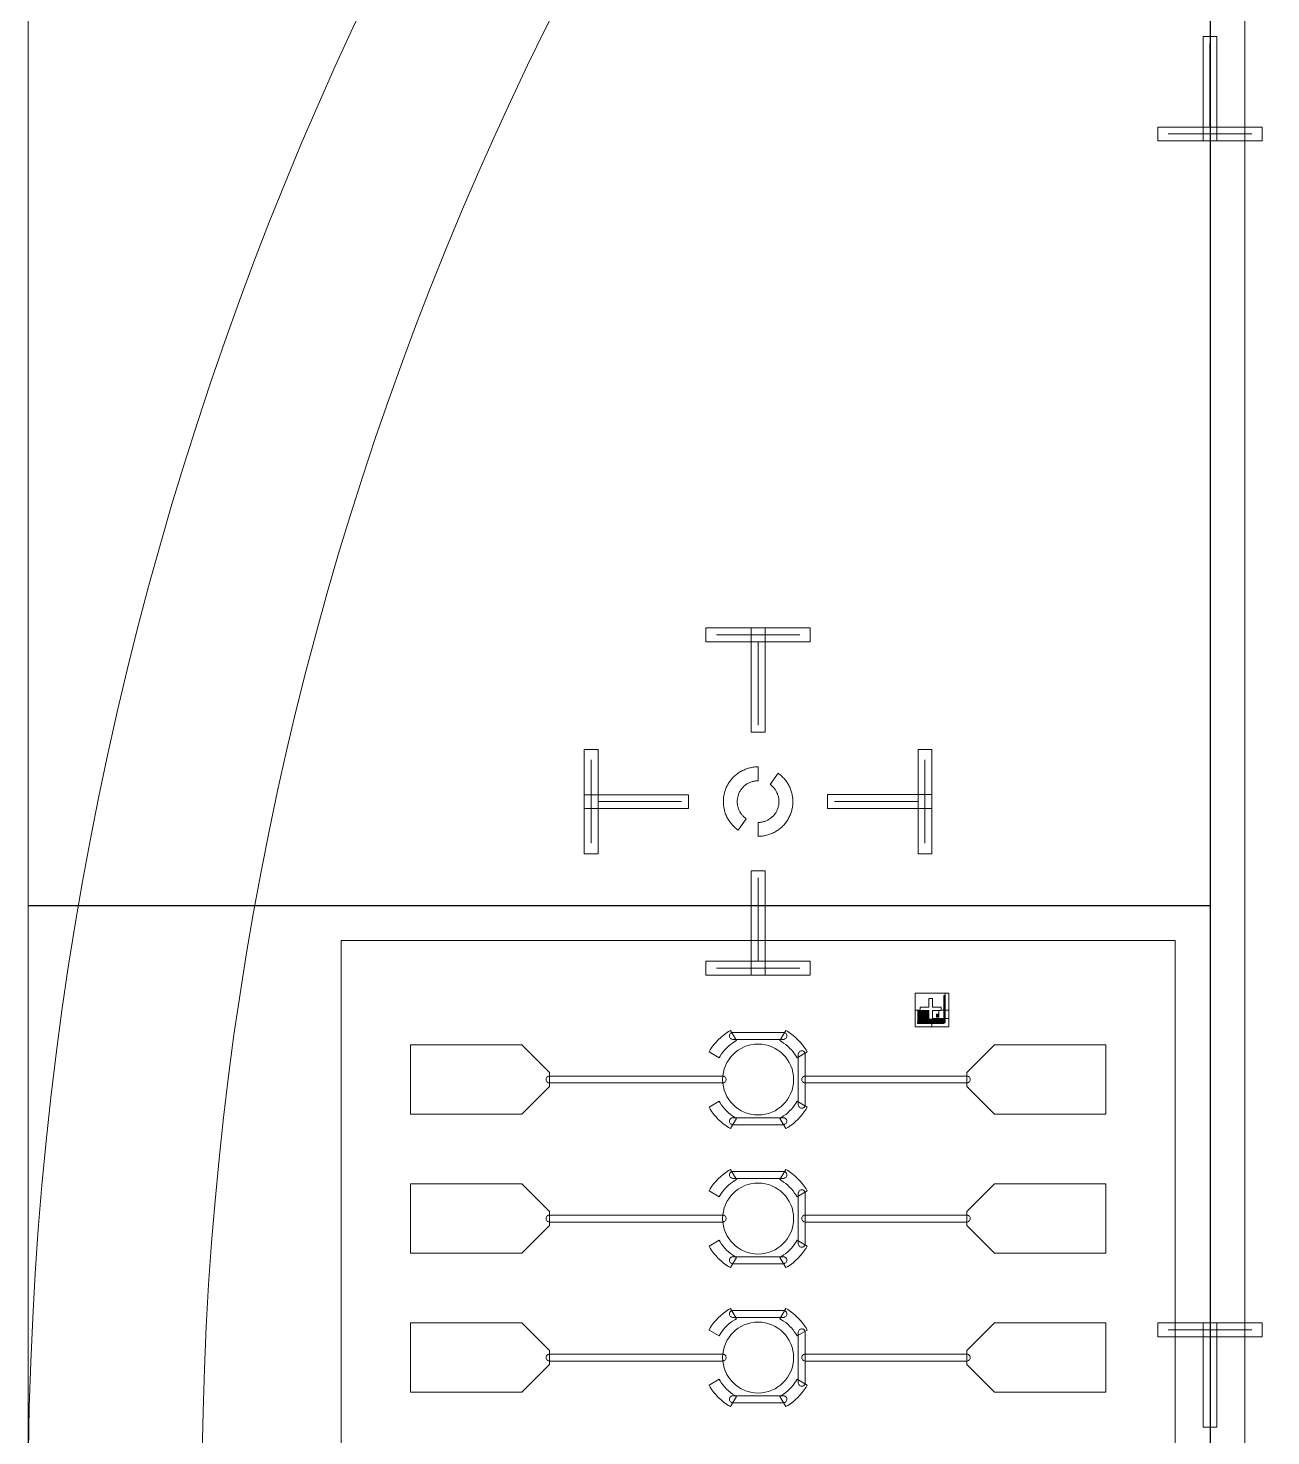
# Model space of a CAD drawing. Extents: x -17000 to 83000, y -71302 to 39000.
# Drawn here: x -17000 to 875, y -10126 to 10126 of the extents above; entities that cross this region are included whole.
import ezdxf

# ---------------------------------------------------------------- set-up
doc = ezdxf.new("R2010")
doc.units = 0
doc.layers.get('0').update_dxf_attribs({"lineweight": 25, "true_color": 0xffffff})
for name, color, linetype, lineweight, true_color in [('Alighners', 3, 'Continuous', 5, 0x00ff00), ('Boundaries', 6, 'Continuous', 5, 0xff00ff), ('Central Electrodes', 5, 'Continuous', 5, 0x0000ff), ('Connectors', 4, 'Continuous', 5, 0x00ffff), ('Dicing', 1, 'Continuous', 25, 0xff0000), ('Reference Electrodes', 30, 'Continuous', 5, 0xff7f00)]:
    doc.layers.add(name, color=color, linetype=linetype, lineweight=lineweight, true_color=true_color)

# ---------------------------------------------------------------- blocks, each defined once
blk = doc.blocks.new('T_alignment')
at = {"layer": 'Alighners'}
for points in [[(-600, 700), (600, 700)], [(0, -600), (0, 600)]]:
    blk.add_lwpolyline(points, dxfattribs=at)
blk = doc.blocks.new('BIG_photolith_alignment1')
at = {"layer": 'Alighners'}
for points in [[(-225, -17.5), (-225, 225), (210, 225), (210, 190), (190, 190), (190, 185), (210, 185), (210, 180.5), (190, 180.5), (190, 175.5), (210, 175.5), (210, 171), (190, 171), (190, 166), (210, 166), (210, 161.5), (190, 161.5), (190, 156.5), (210, 156.5), (210, 152), (190, 152), (190, 147), (210, 147), (210, 142.5), (190, 142.5), (190, 137.5), (210, 137.5), (210, 133), (190, 133), (190, 128), (210, 128), (210, 123.5), (190, 123.5), (190, 118.5), (210, 118.5), (210, 114), (190, 114), (190, 109), (210, 109), (210, 104.5), (190, 104.5), (190, 99.5), (210, 99.5), (210, 95), (190, 95), (190, 90), (210, 90), (210, 85.5), (190, 85.5), (190, 80.5), (210, 80.5), (210, 76), (190, 76), (190, 71), (210, 71), (210, 66.5), (190, 66.5), (190, 61.5), (210, 61.5), (210, 57), (190, 57), (190, 52), (210, 52), (210, 47.5), (190, 47.5), (190, 42.5), (210, 42.5), (210, 38), (190, 38), (190, 33), (210, 33), (210, 28.5), (190, 28.5), (190, 23.5), (210, 23.5), (210, 19), (190, 19), (190, 14), (210, 14), (210, 9.5), (190, 9.5), (190, 4.5), (210, 4.5), (210, 0), (185, 0), (185, -5), (210, -5), (210, -9.5), (190, -9.5), (190, -14.5), (210, -14.5), (210, 225), (260, 225), (260, -17.5), (150, -17.5), (150, 25), (25, 25), (25, 150), (-25, 150), (-25, 25), (-150, 25), (-150, -17.5)], [(-225, -260), (-225, -17.5), (-185, -17.5), (-185, -190), (-190, -190), (-190, -210), (-185, -210), (-185, -17.5), (-175.5, -17.5), (-175.5, -190), (-180.5, -190), (-180.5, -210), (-175.5, -210), (-175.5, -17.5), (-166, -17.5), (-166, -190), (-171, -190), (-171, -210), (-166, -210), (-166, -17.5), (-156.5, -17.5), (-156.5, -190), (-161.5, -190), (-161.5, -210), (-156.5, -210), (-156.5, -17.5), (-150, -17.5), (-150, -25), (-147, -25), (-147, -190), (-152, -190), (-152, -210), (-147, -210), (-147, -25), (-137.5, -25), (-137.5, -190), (-142.5, -190), (-142.5, -210), (-137.5, -210), (-137.5, -25), (-128, -25), (-128, -190), (-133, -190), (-133, -210), (-128, -210), (-128, -25), (-118.5, -25), (-118.5, -190), (-123.5, -190), (-123.5, -210), (-118.5, -210), (-118.5, -25), (-109, -25), (-109, -190), (-114, -190), (-114, -210), (-109, -210), (-109, -25), (-99.5, -25), (-99.5, -190), (-104.5, -190), (-104.5, -210), (-99.5, -210), (-99.5, -25), (-90, -25), (-90, -190), (-95, -190), (-95, -210), (-90, -210), (-90, -25), (-80.5, -25), (-80.5, -190), (-85.5, -190), (-85.5, -210), (-80.5, -210), (-80.5, -25), (-71, -25), (-71, -190), (-76, -190), (-76, -210), (-71, -210), (-71, -25), (-61.5, -25), (-61.5, -190), (-66.5, -190), (-66.5, -210), (-61.5, -210), (-61.5, -25), (-52, -25), (-52, -190), (-57, -190), (-57, -210), (-52, -210), (-52, -25), (-42.5, -25), (-42.5, -190), (-47.5, -190), (-47.5, -210), (-42.5, -210), (-42.5, -25), (-33, -25), (-33, -190), (-38, -190), (-38, -210), (-33, -210), (-33, -25), (-25, -25), (-25, -150), (-23.5, -150), (-23.5, -190), (-28.5, -190), (-28.5, -210), (-23.5, -210), (-23.5, -150), (-14, -150), (-14, -190), (-19, -190), (-19, -210), (-14, -210), (-14, -150), (-4.5, -150), (-4.5, -190), (-9.5, -190), (-9.5, -210), (-4.5, -210), (-4.5, -150), (5, -150), (5, -185), (0, -185), (0, -210), (5, -210), (5, -150), (14.5, -150), (14.5, -190), (9.5, -190), (9.5, -210), (14.5, -210), (14.5, -150), (17.5, -150), (17.5, -260)], [(17.5, -260), (17.5, -150), (24, -150), (24, -190), (19, -190), (19, -210), (24, -210), (24, -150), (25, -150), (25, -138.75), (33.5, -138.75), (33.5, -190), (28.5, -190), (28.5, -210), (33.5, -210), (33.5, -138.75), (43, -138.75), (43, -190), (38, -190), (38, -210), (43, -210), (43, -138.75), (52.5, -138.75), (52.5, -190), (47.5, -190), (47.5, -210), (52.5, -210), (52.5, -138.75), (62, -138.75), (62, -190), (57, -190), (57, -210), (62, -210), (62, -138.75), (71.5, -138.75), (71.5, -190), (66.5, -190), (66.5, -210), (71.5, -210), (71.5, -138.75), (81, -138.75), (81, -190), (76, -190), (76, -210), (81, -210), (81, -138.75), (90.5, -138.75), (90.5, -190), (85.5, -190), (85.5, -210), (90.5, -210), (90.5, -138.75), (100, -138.75), (100, -190), (95, -190), (95, -210), (100, -210), (100, -138.75), (109.5, -138.75), (109.5, -190), (104.5, -190), (104.5, -210), (109.5, -210), (109.5, -138.75), (119, -138.75), (119, -190), (114, -190), (114, -210), (119, -210), (119, -138.75), (128.5, -138.75), (128.5, -190), (123.5, -190), (123.5, -210), (128.5, -210), (128.5, -138.75), (138, -138.75), (138, -190), (133, -190), (133, -210), (138, -210), (138, -138.75), (147.5, -138.75), (147.5, -190), (142.5, -190), (142.5, -210), (147.5, -210), (147.5, -138.75), (157, -138.75), (157, -190), (152, -190), (152, -210), (157, -210), (157, -138.75), (166.5, -138.75), (166.5, -190), (161.5, -190), (161.5, -210), (166.5, -210), (166.5, -138.75), (176, -138.75), (176, -190), (171, -190), (171, -210), (176, -210), (176, -138.75), (185.5, -138.75), (185.5, -190), (180.5, -190), (180.5, -210), (185.5, -210), (185.5, -138.75), (210, -138.75), (210, -142.5), (190, -142.5), (190, -147.5), (210, -147.5), (210, -152), (190, -152), (190, -157), (210, -157), (210, -161.5), (190, -161.5), (190, -166.5), (210, -166.5), (210, -171), (190, -171), (190, -176), (210, -176), (210, -180.5), (190, -180.5), (190, -185.5), (210, -185.5), (210, -190), (190, -190), (190, -210), (195, -210), (195, -195), (210, -195), (210, -138.75), (260, -138.75), (260, -260)], [(25, -138.75), (25, -25), (117.5, -25), (117.5, -77.5), (82.5, -77.5), (82.5, -122.5), (117.5, -122.5), (117.5, -25), (150, -25), (150, -17.5), (210, -17.5), (210, -19), (190, -19), (190, -24), (210, -24), (210, -28.5), (190, -28.5), (190, -33.5), (210, -33.5), (210, -38), (190, -38), (190, -43), (210, -43), (210, -47.5), (190, -47.5), (190, -52.5), (210, -52.5), (210, -57), (190, -57), (190, -62), (210, -62), (210, -66.5), (190, -66.5), (190, -71.5), (210, -71.5), (210, -76), (190, -76), (190, -81), (210, -81), (210, -85.5), (190, -85.5), (190, -90.5), (210, -90.5), (210, -95), (190, -95), (190, -100), (210, -100), (210, -104.5), (190, -104.5), (190, -109.5), (210, -109.5), (210, -114), (190, -114), (190, -119), (210, -119), (210, -123.5), (190, -123.5), (190, -128.5), (210, -128.5), (210, -133), (190, -133), (190, -138), (210, -138), (210, -17.5), (260, -17.5), (260, -138.75)], [(92.5, -117.5), (92.5, -110), (95, -112.5), (105, -112.5), (107.5, -110), (107.5, -90), (105, -87.5), (95, -87.5), (92.5, -90), (92.5, -117.5), (87.5, -112.5), (87.5, -87.5), (92.5, -82.5), (107.5, -82.5), (112.5, -87.5), (112.5, -112.5), (107.5, -117.5)]]:
    blk.add_lwpolyline(points, close=True, dxfattribs=at)
blk = doc.blocks.new('T_alignment$1')
at = {"layer": 'Alighners'}
for points in [[(-600, 700), (600, 700)], [(0, -600), (0, 600)]]:
    blk.add_lwpolyline(points, dxfattribs=at)
blk = doc.blocks.new('Half_moon_alignment1')
at = {"layer": 'Alighners'}
for points in [[(-286.79, -409.58), (-299.5, -400.5), (-311.75, -391), (-324, -381), (-335.75, -370.75), (-347, -360), (-358, -349), (-368.75, -337.5), (-379.25, -326), (-389.25, -314), (-398.75, -301.5), (-408, -289), (-417, -276), (-425.25, -263), (-433.25, -249.5), (-441, -236), (-448, -222), (-454.75, -208), (-461, -193.5), (-466.75, -179), (-472.25, -164.5), (-477.25, -149.5), (-481.5, -134.5), (-485.5, -119.5), (-489, -104.25), (-492, -89), (-494.5, -73.5), (-496.75, -58), (-498.25, -42.5), (-499.25, -27), (-500, -11.25), (-500, 4.25), (-499.75, 20), (-498.75, 35.5), (-497.5, 51), (-495.5, 66.5), (-493.25, 82), (-490.5, 97.5), (-487.25, 112.75), (-483.5, 127.75), (-479.25, 143), (-474.5, 157.75), (-469.25, 172.5), (-463.75, 187), (-457.75, 201.5), (-451, 215.75), (-444.25, 229.75), (-436.75, 243.5), (-429, 257), (-420.75, 270.25), (-412, 283.25), (-403, 296), (-393.5, 308.5), (-383.75, 320.5), (-373.5, 332.5), (-363, 344), (-352, 355), (-340.75, 366), (-329.25, 376.5), (-317.25, 386.5), (-305, 396.25), (-292.5, 405.5), (-279.75, 414.5), (-266.5, 423), (-253.25, 431.25), (-239.75, 438.75), (-225.75, 446), (-211.75, 453), (-197.5, 459.25), (-183, 465.25), (-168.5, 470.75), (-153.75, 475.75), (-138.75, 480.5), (-123.75, 484.5), (-108.5, 488), (-93.25, 491.25), (-77.75, 494), (-62.25, 496.25), (-46.75, 497.75), (-31.25, 499), (-15.5, 499.75), (0, 500), (0, 300), (-12, 299.75), (-24, 299), (-36, 297.75), (-48, 296.25), (-59.75, 294), (-71.5, 291.25), (-83.25, 288.25), (-94.75, 284.75), (-106.25, 280.75), (-117.25, 276.25), (-128.25, 271.25), (-139, 265.75), (-149.75, 260), (-160, 253.75), (-170, 247.25), (-179.75, 240.25), (-189.25, 232.75), (-198.5, 225), (-207.5, 216.75), (-216, 208.25), (-224.25, 199.5), (-232, 190.25), (-239.5, 180.75), (-246.5, 171), (-253.25, 161), (-259.5, 150.75), (-265.25, 140.25), (-270.75, 129.5), (-275.75, 118.5), (-280.25, 107.25), (-284.25, 96), (-288, 84.5), (-291, 72.75), (-293.75, 61), (-296, 49.25), (-297.75, 37.25), (-299, 25.25), (-299.75, 13.25), (-300, 1.25), (-299.75, -10.75), (-299.25, -22.75), (-298, -34.75), (-296.25, -46.75), (-294.25, -58.75), (-291.75, -70.5), (-288.5, -82), (-285, -93.5), (-281, -105), (-276.75, -116.25), (-271.75, -127.25), (-266.5, -138), (-260.75, -148.5), (-254.5, -159), (-248, -169), (-241, -178.75), (-233.5, -188.25), (-225.75, -197.5), (-217.75, -206.5), (-209.25, -215), (-200.5, -223.25), (-191.25, -231.25), (-181.75, -238.75), (-172.07, -245.75)], [(0, -500), (0, -300), (12, -299.75), (24, -299), (36, -297.75), (48, -296.25), (59.75, -294), (71.5, -291.25), (83.25, -288.25), (94.75, -284.75), (106.25, -280.75), (117.25, -276.25), (128.25, -271.25), (139, -265.75), (149.75, -260), (160, -253.75), (170, -247.25), (179.75, -240.25), (189.25, -232.75), (198.5, -225), (207.5, -216.75), (216, -208.25), (224.25, -199.5), (232, -190.25), (239.5, -180.75), (246.5, -171), (253.25, -161), (259.5, -150.75), (265.25, -140.25), (270.75, -129.5), (275.75, -118.5), (280.25, -107.25), (284.25, -96), (288, -84.5), (291, -72.75), (293.75, -61), (296, -49.25), (297.75, -37.25), (299, -25.25), (299.75, -13.25), (300, -1.25), (299.75, 10.75), (299.25, 22.75), (298, 34.75), (296.25, 46.75), (294.25, 58.75), (291.75, 70.5), (288.5, 82), (285, 93.5), (281, 105), (276.75, 116.25), (271.75, 127.25), (266.5, 138), (260.75, 148.5), (254.5, 159), (248, 169), (241, 178.75), (233.5, 188.25), (225.75, 197.5), (217.75, 206.5), (209.25, 215), (200.5, 223.25), (191.25, 231.25), (181.75, 238.75), (172.07, 245.75), (286.79, 409.58), (299.5, 400.5), (311.75, 391), (324, 381), (335.75, 370.75), (347, 360), (358, 349), (368.75, 337.5), (379.25, 326), (389.25, 314), (398.75, 301.5), (408, 289), (417, 276), (425.25, 263), (433.25, 249.5), (441, 236), (448, 222), (454.75, 208), (461, 193.5), (466.75, 179), (472.25, 164.5), (477.25, 149.5), (481.5, 134.5), (485.5, 119.5), (489, 104.25), (492, 89), (494.5, 73.5), (496.75, 58), (498.25, 42.5), (499.25, 27), (500, 11.25), (500, -4.25), (499.75, -20), (498.75, -35.5), (497.5, -51), (495.5, -66.5), (493.25, -82), (490.5, -97.5), (487.25, -112.75), (483.5, -127.75), (479.25, -143), (474.5, -157.75), (469.25, -172.5), (463.75, -187), (457.75, -201.5), (451, -215.75), (444.25, -229.75), (436.75, -243.5), (429, -257), (420.75, -270.25), (412, -283.25), (403, -296), (393.5, -308.5), (383.75, -320.5), (373.5, -332.5), (363, -344), (352, -355), (340.75, -366), (329.25, -376.5), (317.25, -386.5), (305, -396.25), (292.5, -405.5), (279.75, -414.5), (266.5, -423), (253.25, -431.25), (239.75, -438.75), (225.75, -446), (211.75, -453), (197.5, -459.25), (183, -465.25), (168.5, -470.75), (153.75, -475.75), (138.75, -480.5), (123.75, -484.5), (108.5, -488), (93.25, -491.25), (77.75, -494), (62.25, -496.25), (46.75, -497.75), (31.25, -499), (15.5, -499.75)]]:
    blk.add_lwpolyline(points, close=True, dxfattribs=at)

msp = doc.modelspace()

# ---------------------------------------------------------------- linework, layer by layer
at = {"layer": 'Alighners'}
for points in [[(-750.727, 8503.832), (-750.727, 8703.832), (-100.727, 8703.832), (-100.727, 10003.832), (99.273, 10003.832), (99.273, 8703.832), (749.273, 8703.832), (749.273, 8503.832)], [(-6600.136, -1.916), (-6600.136, 1298.084), (-7250.136, 1298.084), (-7250.136, 1498.084), (-5750.136, 1498.084), (-5750.136, 1298.084), (-6400.136, 1298.084), (-6400.136, -1.916)], [(-9000.136, -1751.916), (-9000.136, -251.916), (-8800.136, -251.916), (-8800.136, -901.916), (-7500.136, -901.916), (-7500.136, -1101.916), (-8800.136, -1101.916), (-8800.136, -1751.916)], [(-4199.865, -1750.973), (-4199.865, -1100.973), (-5499.865, -1100.973), (-5499.865, -900.973), (-4199.865, -900.973), (-4199.865, -250.973), (-3999.865, -250.973), (-3999.865, -1750.973)], [(-7250.863, -3498.084), (-7250.863, -3298.084), (-6600.863, -3298.084), (-6600.863, -1998.084), (-6400.863, -1998.084), (-6400.863, -3298.084), (-5750.863, -3298.084), (-5750.863, -3498.084)], [(-100.136, -10001.916), (-100.136, -8701.916), (-750.136, -8701.916), (-750.136, -8501.916), (749.865, -8501.916), (749.865, -8701.916), (99.865, -8701.916), (99.865, -10001.916)]]:
    msp.add_lwpolyline(points, close=True, dxfattribs=at)
for points in [[(-100.727, 10003.832), (-100.727, 8503.832)], [(99.273, 10003.832), (-100.727, 10003.832)], [(99.273, 8503.832), (99.273, 10003.832)], [(749.273, 8703.832), (-750.727, 8703.832)], [(-750.727, 8703.832), (-750.727, 8503.832)], [(749.273, 8503.832), (749.273, 8703.832)], [(-750.727, 8503.832), (749.273, 8503.832)], [(-100.727, 8503.832), (99.273, 8503.832)], [(-7250.136, 1498.084), (-7250.136, 1298.084)], [(-5750.136, 1498.084), (-7250.136, 1498.084)], [(-6400.136, 1498.084), (-6600.136, 1498.084)], [(-6600.136, 1498.084), (-6600.136, -1.916)], [(-6400.136, -1.916), (-6400.136, 1498.084)], [(-5750.136, 1298.084), (-5750.136, 1498.084)], [(-7250.136, 1298.084), (-5750.136, 1298.084)], [(-6600.136, -1.916), (-6400.136, -1.916)], [(-9000.136, -251.916), (-9000.136, -1751.916)], [(-8800.136, -251.916), (-9000.136, -251.916)], [(-8800.136, -1751.916), (-8800.136, -251.916)], [(-3999.865, -250.973), (-4199.865, -250.973)], [(-4199.865, -250.973), (-4199.865, -1750.973)], [(-3999.865, -1750.973), (-3999.865, -250.973)], [(-9000.136, -901.916), (-9000.136, -1101.916)], [(-7500.136, -901.916), (-9000.136, -901.916)], [(-7500.136, -1101.916), (-7500.136, -901.916)], [(-5499.865, -900.973), (-5499.865, -1100.973)], [(-3999.865, -900.973), (-5499.865, -900.973)], [(-3999.865, -1100.973), (-3999.865, -900.973)], [(-9000.136, -1101.916), (-7500.136, -1101.916)], [(-5499.865, -1100.973), (-3999.865, -1100.973)], [(-9000.136, -1751.916), (-8800.136, -1751.916)], [(-4199.865, -1750.973), (-3999.865, -1750.973)], [(-6600.863, -1998.084), (-6600.863, -3498.084)], [(-6400.863, -1998.084), (-6600.863, -1998.084)], [(-6400.863, -3498.084), (-6400.863, -1998.084)], [(-7250.863, -3298.084), (-7250.863, -3498.084)], [(-5750.863, -3298.084), (-7250.863, -3298.084)], [(-5750.863, -3498.084), (-5750.863, -3298.084)], [(-7250.863, -3498.084), (-5750.863, -3498.084)], [(-6600.863, -3498.084), (-6400.863, -3498.084)], [(-750.136, -8501.916), (-750.136, -8701.916)], [(749.865, -8501.916), (-750.136, -8501.916)], [(-100.136, -8501.916), (-100.136, -10001.916)], [(99.865, -8501.916), (-100.136, -8501.916)], [(99.865, -10001.916), (99.865, -8501.916)], [(749.865, -8701.916), (749.865, -8501.916)], [(-750.136, -8701.916), (749.865, -8701.916)], [(-100.136, -10001.916), (99.865, -10001.916)]]:
    msp.add_lwpolyline(points, dxfattribs=at)
at = {"layer": 'Boundaries'}
msp.add_line((-17000, 39000), (-17000, -61000), dxfattribs=at)
for points in [[(500, 10500), (500, -10500)], [(-12500, -3000), (-12500, -19000)], [(-500, -3000), (-12500, -3000)], [(-500, -19000), (-500, -3000)]]:
    msp.add_lwpolyline(points, dxfattribs=at)
for radius in [50000, 47500]:
    msp.add_circle((33000, -11000), radius, dxfattribs=at)
at = {"layer": 'Central Electrodes'}
for points in [[(-11500, -5500), (-11500, -4500), (-9900, -4500), (-9500, -4900), (-9500, -5100), (-9900, -5500)], [(-3100, -5500), (-3500, -5100), (-3500, -4900), (-3100, -4500), (-1500, -4500), (-1500, -5500)], [(-11500, -7500), (-11500, -6500), (-9900, -6500), (-9500, -6900), (-9500, -7100), (-9900, -7500)], [(-3100, -7500), (-3500, -7100), (-3500, -6900), (-3100, -6500), (-1500, -6500), (-1500, -7500)], [(-11500, -9500), (-11500, -8500), (-9900, -8500), (-9500, -8900), (-9500, -9100), (-9900, -9500)], [(-3100, -9500), (-3500, -9100), (-3500, -8900), (-3100, -8500), (-1500, -8500), (-1500, -9500)]]:
    msp.add_lwpolyline(points, close=True, dxfattribs=at)
for centre in [(-6500, -5000), (-6500, -7000), (-6500, -9000)]:
    msp.add_circle(centre, 510.252, dxfattribs=at)
at = {"layer": 'Connectors'}
for points in [[(-6867.425, -4422.132), (-6877.084, -4420.211), (-6886.184, -4416.441), (-6894.373, -4410.97), (-6901.338, -4404.005), (-6906.809, -4395.816), (-6910.579, -4386.716), (-6912.5, -4377.057), (-6912.5, -4367.207), (-6910.579, -4357.548), (-6906.809, -4348.448), (-6901.338, -4340.259), (-6894.373, -4333.294), (-6886.184, -4327.823), (-6877.084, -4324.053), (-6867.425, -4322.132), (-6132.575, -4322.132), (-6122.916, -4324.053), (-6113.816, -4327.823), (-6105.627, -4333.294), (-6098.662, -4340.259), (-6093.191, -4348.448), (-6089.421, -4357.548), (-6087.5, -4367.207), (-6087.5, -4377.057), (-6089.421, -4386.716), (-6093.191, -4395.816), (-6098.662, -4404.005), (-6105.627, -4410.97), (-6113.816, -4416.441), (-6122.916, -4420.211), (-6132.575, -4422.132)], [(-5877.057, -5412.5), (-5886.716, -5410.579), (-5895.816, -5406.809), (-5904.005, -5401.338), (-5910.97, -5394.373), (-5916.441, -5386.184), (-5920.211, -5377.084), (-5922.132, -5367.425), (-5922.132, -4632.575), (-5920.211, -4622.916), (-5916.441, -4613.816), (-5910.97, -4605.627), (-5904.005, -4598.662), (-5895.816, -4593.191), (-5886.716, -4589.421), (-5877.057, -4587.5), (-5867.207, -4587.5), (-5857.548, -4589.421), (-5848.448, -4593.191), (-5840.259, -4598.662), (-5833.294, -4605.627), (-5827.823, -4613.816), (-5824.053, -4622.916), (-5822.132, -4632.575), (-5822.132, -5367.425), (-5824.053, -5377.084), (-5827.823, -5386.184), (-5833.294, -5394.373), (-5840.259, -5401.338), (-5848.448, -5406.809), (-5857.548, -5410.579), (-5867.207, -5412.5)], [(-9504.925, -5050), (-9514.584, -5048.079), (-9523.684, -5044.309), (-9531.873, -5038.838), (-9538.838, -5031.873), (-9544.309, -5023.684), (-9548.079, -5014.584), (-9550, -5004.925), (-9550, -4995.075), (-9548.079, -4985.416), (-9544.309, -4976.316), (-9538.838, -4968.127), (-9531.873, -4961.162), (-9523.684, -4955.691), (-9514.584, -4951.921), (-9504.925, -4950), (-7005.327, -4950), (-6995.668, -4951.921), (-6986.568, -4955.691), (-6978.379, -4961.162), (-6971.414, -4968.127), (-6965.943, -4976.316), (-6962.173, -4985.416), (-6960.252, -4995.075), (-6960.252, -5004.925), (-6962.173, -5014.584), (-6965.943, -5023.684), (-6971.414, -5031.873), (-6978.379, -5038.838), (-6986.568, -5044.309), (-6995.668, -5048.079), (-7005.327, -5050)], [(-5827.057, -5050), (-5836.716, -5048.079), (-5845.816, -5044.309), (-5854.005, -5038.838), (-5860.97, -5031.873), (-5866.441, -5023.684), (-5870.211, -5014.584), (-5872.132, -5004.925), (-5872.132, -4995.075), (-5870.211, -4985.416), (-5866.441, -4976.316), (-5860.97, -4968.127), (-5854.005, -4961.162), (-5845.816, -4955.691), (-5836.716, -4951.921), (-5827.057, -4950), (-3495.075, -4950), (-3485.416, -4951.921), (-3476.316, -4955.691), (-3468.127, -4961.162), (-3461.162, -4968.127), (-3455.691, -4976.316), (-3451.921, -4985.416), (-3450, -4995.075), (-3450, -5004.925), (-3451.921, -5014.584), (-3455.691, -5023.684), (-3461.162, -5031.873), (-3468.127, -5038.838), (-3476.316, -5044.309), (-3485.416, -5048.079), (-3495.075, -5050)], [(-6867.425, -5650), (-6877.084, -5648.079), (-6886.184, -5644.309), (-6894.373, -5638.838), (-6901.338, -5631.873), (-6906.809, -5623.684), (-6910.579, -5614.584), (-6912.5, -5604.925), (-6912.5, -5595.075), (-6910.579, -5585.416), (-6906.809, -5576.316), (-6901.338, -5568.127), (-6894.373, -5561.162), (-6886.184, -5555.691), (-6877.084, -5551.921), (-6867.425, -5550), (-6132.575, -5550), (-6122.916, -5551.921), (-6113.816, -5555.691), (-6105.627, -5561.162), (-6098.662, -5568.127), (-6093.191, -5576.316), (-6089.421, -5585.416), (-6087.5, -5595.075), (-6087.5, -5604.925), (-6089.421, -5614.584), (-6093.191, -5623.684), (-6098.662, -5631.873), (-6105.627, -5638.838), (-6113.816, -5644.309), (-6122.916, -5648.079), (-6132.575, -5650)], [(-6867.425, -6422.132), (-6877.084, -6420.211), (-6886.184, -6416.441), (-6894.373, -6410.97), (-6901.338, -6404.005), (-6906.809, -6395.816), (-6910.579, -6386.716), (-6912.5, -6377.057), (-6912.5, -6367.207), (-6910.579, -6357.548), (-6906.809, -6348.448), (-6901.338, -6340.259), (-6894.373, -6333.294), (-6886.184, -6327.823), (-6877.084, -6324.053), (-6867.425, -6322.132), (-6132.575, -6322.132), (-6122.916, -6324.053), (-6113.816, -6327.823), (-6105.627, -6333.294), (-6098.662, -6340.259), (-6093.191, -6348.448), (-6089.421, -6357.548), (-6087.5, -6367.207), (-6087.5, -6377.057), (-6089.421, -6386.716), (-6093.191, -6395.816), (-6098.662, -6404.005), (-6105.627, -6410.97), (-6113.816, -6416.441), (-6122.916, -6420.211), (-6132.575, -6422.132)], [(-5877.057, -7412.5), (-5886.716, -7410.579), (-5895.816, -7406.809), (-5904.005, -7401.338), (-5910.97, -7394.373), (-5916.441, -7386.184), (-5920.211, -7377.084), (-5922.132, -7367.425), (-5922.132, -6632.575), (-5920.211, -6622.916), (-5916.441, -6613.816), (-5910.97, -6605.627), (-5904.005, -6598.662), (-5895.816, -6593.191), (-5886.716, -6589.421), (-5877.057, -6587.5), (-5867.207, -6587.5), (-5857.548, -6589.421), (-5848.448, -6593.191), (-5840.259, -6598.662), (-5833.294, -6605.627), (-5827.823, -6613.816), (-5824.053, -6622.916), (-5822.132, -6632.575), (-5822.132, -7367.425), (-5824.053, -7377.084), (-5827.823, -7386.184), (-5833.294, -7394.373), (-5840.259, -7401.338), (-5848.448, -7406.809), (-5857.548, -7410.579), (-5867.207, -7412.5)], [(-9504.925, -7050), (-9514.584, -7048.079), (-9523.684, -7044.309), (-9531.873, -7038.838), (-9538.838, -7031.873), (-9544.309, -7023.684), (-9548.079, -7014.584), (-9550, -7004.925), (-9550, -6995.075), (-9548.079, -6985.416), (-9544.309, -6976.316), (-9538.838, -6968.127), (-9531.873, -6961.162), (-9523.684, -6955.691), (-9514.584, -6951.921), (-9504.925, -6950), (-7005.327, -6950), (-6995.668, -6951.921), (-6986.568, -6955.691), (-6978.379, -6961.162), (-6971.414, -6968.127), (-6965.943, -6976.316), (-6962.173, -6985.416), (-6960.252, -6995.075), (-6960.252, -7004.925), (-6962.173, -7014.584), (-6965.943, -7023.684), (-6971.414, -7031.873), (-6978.379, -7038.838), (-6986.568, -7044.309), (-6995.668, -7048.079), (-7005.327, -7050)], [(-5827.057, -7050), (-5836.716, -7048.079), (-5845.816, -7044.309), (-5854.005, -7038.838), (-5860.97, -7031.873), (-5866.441, -7023.684), (-5870.211, -7014.584), (-5872.132, -7004.925), (-5872.132, -6995.075), (-5870.211, -6985.416), (-5866.441, -6976.316), (-5860.97, -6968.127), (-5854.005, -6961.162), (-5845.816, -6955.691), (-5836.716, -6951.921), (-5827.057, -6950), (-3495.075, -6950), (-3485.416, -6951.921), (-3476.316, -6955.691), (-3468.127, -6961.162), (-3461.162, -6968.127), (-3455.691, -6976.316), (-3451.921, -6985.416), (-3450, -6995.075), (-3450, -7004.925), (-3451.921, -7014.584), (-3455.691, -7023.684), (-3461.162, -7031.873), (-3468.127, -7038.838), (-3476.316, -7044.309), (-3485.416, -7048.079), (-3495.075, -7050)], [(-6867.425, -7650), (-6877.084, -7648.079), (-6886.184, -7644.309), (-6894.373, -7638.838), (-6901.338, -7631.873), (-6906.809, -7623.684), (-6910.579, -7614.584), (-6912.5, -7604.925), (-6912.5, -7595.075), (-6910.579, -7585.416), (-6906.809, -7576.316), (-6901.338, -7568.127), (-6894.373, -7561.162), (-6886.184, -7555.691), (-6877.084, -7551.921), (-6867.425, -7550), (-6132.575, -7550), (-6122.916, -7551.921), (-6113.816, -7555.691), (-6105.627, -7561.162), (-6098.662, -7568.127), (-6093.191, -7576.316), (-6089.421, -7585.416), (-6087.5, -7595.075), (-6087.5, -7604.925), (-6089.421, -7614.584), (-6093.191, -7623.684), (-6098.662, -7631.873), (-6105.627, -7638.838), (-6113.816, -7644.309), (-6122.916, -7648.079), (-6132.575, -7650)], [(-6867.425, -8422.132), (-6877.084, -8420.211), (-6886.184, -8416.441), (-6894.373, -8410.97), (-6901.338, -8404.005), (-6906.809, -8395.816), (-6910.579, -8386.716), (-6912.5, -8377.057), (-6912.5, -8367.207), (-6910.579, -8357.548), (-6906.809, -8348.448), (-6901.338, -8340.259), (-6894.373, -8333.294), (-6886.184, -8327.823), (-6877.084, -8324.053), (-6867.425, -8322.132), (-6132.575, -8322.132), (-6122.916, -8324.053), (-6113.816, -8327.823), (-6105.627, -8333.294), (-6098.662, -8340.259), (-6093.191, -8348.448), (-6089.421, -8357.548), (-6087.5, -8367.207), (-6087.5, -8377.057), (-6089.421, -8386.716), (-6093.191, -8395.816), (-6098.662, -8404.005), (-6105.627, -8410.97), (-6113.816, -8416.441), (-6122.916, -8420.211), (-6132.575, -8422.132)], [(-5877.057, -9412.5), (-5886.716, -9410.579), (-5895.816, -9406.809), (-5904.005, -9401.338), (-5910.97, -9394.373), (-5916.441, -9386.184), (-5920.211, -9377.084), (-5922.132, -9367.425), (-5922.132, -8632.575), (-5920.211, -8622.916), (-5916.441, -8613.816), (-5910.97, -8605.627), (-5904.005, -8598.662), (-5895.816, -8593.191), (-5886.716, -8589.421), (-5877.057, -8587.5), (-5867.207, -8587.5), (-5857.548, -8589.421), (-5848.448, -8593.191), (-5840.259, -8598.662), (-5833.294, -8605.627), (-5827.823, -8613.816), (-5824.053, -8622.916), (-5822.132, -8632.575), (-5822.132, -9367.425), (-5824.053, -9377.084), (-5827.823, -9386.184), (-5833.294, -9394.373), (-5840.259, -9401.338), (-5848.448, -9406.809), (-5857.548, -9410.579), (-5867.207, -9412.5)], [(-9504.925, -9050), (-9514.584, -9048.079), (-9523.684, -9044.309), (-9531.873, -9038.838), (-9538.838, -9031.873), (-9544.309, -9023.684), (-9548.079, -9014.584), (-9550, -9004.925), (-9550, -8995.075), (-9548.079, -8985.416), (-9544.309, -8976.316), (-9538.838, -8968.127), (-9531.873, -8961.162), (-9523.684, -8955.691), (-9514.584, -8951.921), (-9504.925, -8950), (-7005.327, -8950), (-6995.668, -8951.921), (-6986.568, -8955.691), (-6978.379, -8961.162), (-6971.414, -8968.127), (-6965.943, -8976.316), (-6962.173, -8985.416), (-6960.252, -8995.075), (-6960.252, -9004.925), (-6962.173, -9014.584), (-6965.943, -9023.684), (-6971.414, -9031.873), (-6978.379, -9038.838), (-6986.568, -9044.309), (-6995.668, -9048.079), (-7005.327, -9050)], [(-5827.057, -9050), (-5836.716, -9048.079), (-5845.816, -9044.309), (-5854.005, -9038.838), (-5860.97, -9031.873), (-5866.441, -9023.684), (-5870.211, -9014.584), (-5872.132, -9004.925), (-5872.132, -8995.075), (-5870.211, -8985.416), (-5866.441, -8976.316), (-5860.97, -8968.127), (-5854.005, -8961.162), (-5845.816, -8955.691), (-5836.716, -8951.921), (-5827.057, -8950), (-3495.075, -8950), (-3485.416, -8951.921), (-3476.316, -8955.691), (-3468.127, -8961.162), (-3461.162, -8968.127), (-3455.691, -8976.316), (-3451.921, -8985.416), (-3450, -8995.075), (-3450, -9004.925), (-3451.921, -9014.584), (-3455.691, -9023.684), (-3461.162, -9031.873), (-3468.127, -9038.838), (-3476.316, -9044.309), (-3485.416, -9048.079), (-3495.075, -9050)], [(-6867.425, -9650), (-6877.084, -9648.079), (-6886.184, -9644.309), (-6894.373, -9638.838), (-6901.338, -9631.873), (-6906.809, -9623.684), (-6910.579, -9614.584), (-6912.5, -9604.925), (-6912.5, -9595.075), (-6910.579, -9585.416), (-6906.809, -9576.316), (-6901.338, -9568.127), (-6894.373, -9561.162), (-6886.184, -9555.691), (-6877.084, -9551.921), (-6867.425, -9550), (-6132.575, -9550), (-6122.916, -9551.921), (-6113.816, -9555.691), (-6105.627, -9561.162), (-6098.662, -9568.127), (-6093.191, -9576.316), (-6089.421, -9585.416), (-6087.5, -9595.075), (-6087.5, -9604.925), (-6089.421, -9614.584), (-6093.191, -9623.684), (-6098.662, -9631.873), (-6105.627, -9638.838), (-6113.816, -9644.309), (-6122.916, -9648.079), (-6132.575, -9650)]]:
    msp.add_lwpolyline(points, close=True, dxfattribs=at)
at = {"layer": 'Dicing'}
for p, q in [((0, 39000), (0, -61000)), ((0, -2500), (-17000, -2500))]:
    msp.add_line(p, q, dxfattribs=at)
at = {"layer": 'Reference Electrodes'}
for points in [[(-7059.257, -4688.66), (-7206.48, -4603.66), (-7189.697, -4574.589), (-7163.793, -4535.206), (-7135.646, -4497.398), (-7105.346, -4461.287), (-7072.999, -4427.001), (-7038.713, -4394.654), (-7002.602, -4364.354), (-6964.794, -4336.207), (-6925.411, -4310.303), (-6896.34, -4293.52), (-6811.34, -4440.743), (-6836.127, -4455.055), (-6867.243, -4475.521), (-6897.121, -4497.763), (-6925.649, -4521.701), (-6952.74, -4547.26), (-6978.299, -4574.351), (-7002.237, -4602.879), (-7024.479, -4632.757), (-7044.945, -4663.873)], [(-5940.743, -4688.66), (-5955.055, -4663.873), (-5975.521, -4632.757), (-5997.763, -4602.879), (-6021.701, -4574.351), (-6047.26, -4547.26), (-6074.351, -4521.701), (-6102.879, -4497.763), (-6132.757, -4475.521), (-6163.873, -4455.055), (-6188.66, -4440.743), (-6103.66, -4293.52), (-6074.589, -4310.303), (-6035.206, -4336.207), (-5997.398, -4364.354), (-5961.287, -4394.654), (-5927.001, -4427.001), (-5894.654, -4461.287), (-5864.354, -4497.398), (-5836.207, -4535.206), (-5810.303, -4574.589), (-5793.52, -4603.66)], [(-6896.34, -5706.48), (-6925.411, -5689.697), (-6964.794, -5663.794), (-7002.602, -5635.646), (-7038.713, -5605.346), (-7072.999, -5572.999), (-7105.346, -5538.713), (-7135.646, -5502.602), (-7163.793, -5464.794), (-7189.697, -5425.411), (-7206.48, -5396.34), (-7059.257, -5311.34), (-7044.945, -5336.127), (-7024.479, -5367.243), (-7002.237, -5397.121), (-6978.299, -5425.649), (-6952.74, -5452.74), (-6925.649, -5478.299), (-6897.121, -5502.237), (-6867.243, -5524.48), (-6836.127, -5544.945), (-6811.34, -5559.257)], [(-6103.66, -5706.48), (-6188.66, -5559.257), (-6163.873, -5544.945), (-6132.757, -5524.48), (-6102.879, -5502.237), (-6074.351, -5478.299), (-6047.26, -5452.74), (-6021.701, -5425.649), (-5997.763, -5397.121), (-5975.521, -5367.243), (-5955.055, -5336.127), (-5940.743, -5311.34), (-5793.52, -5396.34), (-5810.303, -5425.411), (-5836.207, -5464.794), (-5864.354, -5502.602), (-5894.654, -5538.713), (-5927.001, -5572.999), (-5961.287, -5605.346), (-5997.398, -5635.646), (-6035.206, -5663.794), (-6074.589, -5689.697)], [(-7059.257, -6688.66), (-7206.48, -6603.66), (-7189.697, -6574.589), (-7163.793, -6535.206), (-7135.646, -6497.398), (-7105.346, -6461.287), (-7072.999, -6427.001), (-7038.713, -6394.654), (-7002.602, -6364.354), (-6964.794, -6336.207), (-6925.411, -6310.303), (-6896.34, -6293.52), (-6811.34, -6440.743), (-6836.127, -6455.055), (-6867.243, -6475.521), (-6897.121, -6497.763), (-6925.649, -6521.701), (-6952.74, -6547.26), (-6978.299, -6574.351), (-7002.237, -6602.879), (-7024.479, -6632.757), (-7044.945, -6663.873)], [(-5940.743, -6688.66), (-5955.055, -6663.873), (-5975.521, -6632.757), (-5997.763, -6602.879), (-6021.701, -6574.351), (-6047.26, -6547.26), (-6074.351, -6521.701), (-6102.879, -6497.763), (-6132.757, -6475.521), (-6163.873, -6455.055), (-6188.66, -6440.743), (-6103.66, -6293.52), (-6074.589, -6310.303), (-6035.206, -6336.207), (-5997.398, -6364.354), (-5961.287, -6394.654), (-5927.001, -6427.001), (-5894.654, -6461.287), (-5864.354, -6497.398), (-5836.207, -6535.206), (-5810.303, -6574.589), (-5793.52, -6603.66)], [(-6896.34, -7706.48), (-6925.411, -7689.697), (-6964.794, -7663.794), (-7002.602, -7635.646), (-7038.713, -7605.346), (-7072.999, -7572.999), (-7105.346, -7538.713), (-7135.646, -7502.602), (-7163.793, -7464.794), (-7189.697, -7425.411), (-7206.48, -7396.34), (-7059.257, -7311.34), (-7044.945, -7336.127), (-7024.479, -7367.243), (-7002.237, -7397.121), (-6978.299, -7425.649), (-6952.74, -7452.74), (-6925.649, -7478.299), (-6897.121, -7502.237), (-6867.243, -7524.48), (-6836.127, -7544.945), (-6811.34, -7559.257)], [(-6103.66, -7706.48), (-6188.66, -7559.257), (-6163.873, -7544.945), (-6132.757, -7524.48), (-6102.879, -7502.237), (-6074.351, -7478.299), (-6047.26, -7452.74), (-6021.701, -7425.649), (-5997.763, -7397.121), (-5975.521, -7367.243), (-5955.055, -7336.127), (-5940.743, -7311.34), (-5793.52, -7396.34), (-5810.303, -7425.411), (-5836.207, -7464.794), (-5864.354, -7502.602), (-5894.654, -7538.713), (-5927.001, -7572.999), (-5961.287, -7605.346), (-5997.398, -7635.646), (-6035.206, -7663.794), (-6074.589, -7689.697)], [(-7059.257, -8688.66), (-7206.48, -8603.66), (-7189.697, -8574.589), (-7163.793, -8535.206), (-7135.646, -8497.398), (-7105.346, -8461.287), (-7072.999, -8427.001), (-7038.713, -8394.654), (-7002.602, -8364.354), (-6964.794, -8336.207), (-6925.411, -8310.303), (-6896.34, -8293.52), (-6811.34, -8440.743), (-6836.127, -8455.055), (-6867.243, -8475.521), (-6897.121, -8497.763), (-6925.649, -8521.701), (-6952.74, -8547.26), (-6978.299, -8574.351), (-7002.237, -8602.879), (-7024.479, -8632.757), (-7044.945, -8663.873)], [(-5940.743, -8688.66), (-5955.055, -8663.873), (-5975.521, -8632.757), (-5997.763, -8602.879), (-6021.701, -8574.351), (-6047.26, -8547.26), (-6074.351, -8521.701), (-6102.879, -8497.763), (-6132.757, -8475.521), (-6163.873, -8455.055), (-6188.66, -8440.743), (-6103.66, -8293.52), (-6074.589, -8310.303), (-6035.206, -8336.207), (-5997.398, -8364.354), (-5961.287, -8394.654), (-5927.001, -8427.001), (-5894.654, -8461.287), (-5864.354, -8497.398), (-5836.207, -8535.206), (-5810.303, -8574.589), (-5793.52, -8603.661)], [(-6896.34, -9706.48), (-6925.411, -9689.697), (-6964.794, -9663.794), (-7002.602, -9635.646), (-7038.713, -9605.346), (-7072.999, -9572.999), (-7105.346, -9538.713), (-7135.646, -9502.602), (-7163.793, -9464.794), (-7189.697, -9425.411), (-7206.48, -9396.34), (-7059.257, -9311.34), (-7044.945, -9336.127), (-7024.479, -9367.243), (-7002.237, -9397.121), (-6978.299, -9425.649), (-6952.74, -9452.74), (-6925.649, -9478.299), (-6897.121, -9502.237), (-6867.243, -9524.48), (-6836.127, -9544.945), (-6811.34, -9559.257)], [(-6103.66, -9706.48), (-6188.66, -9559.257), (-6163.873, -9544.945), (-6132.757, -9524.48), (-6102.879, -9502.237), (-6074.351, -9478.299), (-6047.26, -9452.74), (-6021.701, -9425.649), (-5997.763, -9397.121), (-5975.521, -9367.243), (-5955.055, -9336.127), (-5940.743, -9311.34), (-5793.52, -9396.34), (-5810.303, -9425.411), (-5836.207, -9464.794), (-5864.354, -9502.602), (-5894.654, -9538.713), (-5927.001, -9572.999), (-5961.287, -9605.346), (-5997.398, -9635.646), (-6035.206, -9663.794), (-6074.589, -9689.697)]]:
    msp.add_lwpolyline(points, close=True, dxfattribs=at)

# ---------------------------------------------------------------- block references
for name, p, rotation in [('T_alignment', (-0.727, 9303.832), 180), ('T_alignment', (-8200.136, -1001.916), 90), ('T_alignment$1', (-4799.865, -1000.973), 270), ('T_alignment', (-6500.863, -2698.084), 180)]:
    msp.add_blockref(name, p, dxfattribs=dict(rotation=rotation))
for name, p in [('T_alignment', (-6500.136, 698.084)), ('Half_moon_alignment1', (-6500.407, -1001.466)), ('BIG_photolith_alignment1', (-4017.5, -3982.5)), ('T_alignment', (-0.135, -9301.916))]:
    msp.add_blockref(name, p)

doc.saveas('drawing.dxf')
